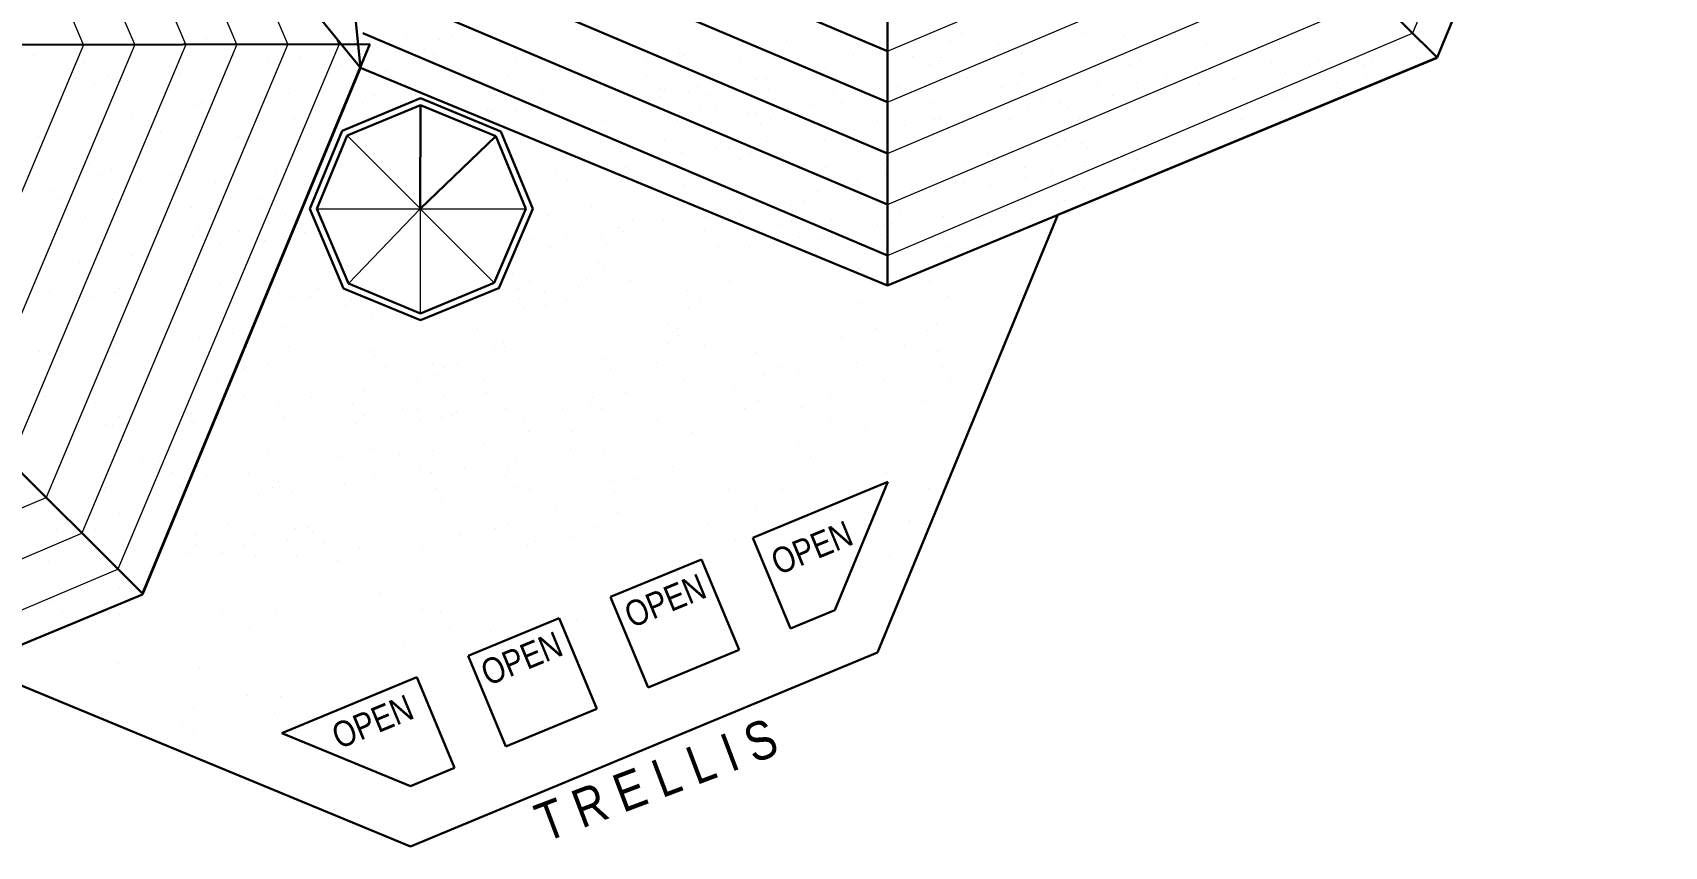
# Model space of a CAD drawing. Header units: inches. Extents: x 12249 to 15396, y 2989 to 4446.
# Drawn here: x 14129.1 to 14510.6, y 3657.1 to 3847.4 of the extents above; entities that cross this region are included whole.
import ezdxf

# ---------------------------------------------------------------- set-up
doc = ezdxf.new("R2010")
doc.units = ezdxf.units.IN
doc.header["$MEASUREMENT"] = 0
doc.layers.add('ROOF LINE', color=7, linetype='Continuous', lineweight=30)
doc.layers.add('ROOFLINE', color=7, linetype='Continuous', lineweight=30)
doc.styles.add('ARCHENTLTD', font='technical.ttf', dxfattribs={"height": 0.1875})

msp = doc.modelspace()

# ---------------------------------------------------------------- linework, layer by layer
at = {"layer": 'ROOF LINE', "color": 93, "lineweight": 9}
for p, q in [((14503.45, 3970.09), (14451.75, 3847.31)), ((14176.85, 3844.69), (14131.89, 3950.31)), ((14164.9, 3844.67), (14123.53, 3941.87)), ((14152.96, 3844.65), (14115.17, 3933.42)), ((14141.01, 3844.62), (14106.81, 3924.97)), ((14329.02, 3843.08), (14418.13, 3880.85)), ((14188.79, 3844.72), (14175.16, 3876.73)), ((14329.02, 3831.14), (14426.54, 3872.46)), ((14329.02, 3819.19), (14434.94, 3864.08)), ((14329.02, 3807.24), (14443.34, 3855.69)), ((14200.74, 3844.74), (14200.16, 3846.1)), ((14329.02, 3795.29), (14451.75, 3847.31)), ((14141.01, 3844.62), (14107.01, 3763.89)), ((14152.96, 3844.65), (14115.42, 3755.5)), ((14164.9, 3844.67), (14123.82, 3747.12)), ((14176.85, 3844.69), (14132.23, 3738.73)), ((14188.79, 3844.72), (14140.63, 3730.35)), ((14200.74, 3844.74), (14149.04, 3721.96)), ((14026.3, 3693.84), (14132.23, 3738.73)), ((14026.3, 3681.9), (14140.63, 3730.35)), ((14026.3, 3669.95), (14149.04, 3721.96))]:
    msp.add_line(p, q, dxfattribs=at)
at = {"layer": 'ROOF LINE'}
for p, q in [((14510.63, 3970.1), (14457.47, 3841.6)), ((14197.96, 3915.61), (14205.78, 3839.22)), ((14205.78, 3839.22), (14157.22, 3898.72)), ((14207.92, 3844.75), (14154.75, 3716.26)), ((14205.78, 3839.22), (14154.77, 3716.02)), ((14205.78, 3839.22), (14329.02, 3788.3)), ((14329.02, 3788.28), (14457.49, 3841.54)), ((14457.47, 3841.6), (14368.84, 3804.82)), ((14201.48, 3824.5), (14219.79, 3832.1)), ((14219.79, 3832.1), (14238.54, 3824.34)), ((14202.63, 3823.35), (14219.79, 3830.47)), ((14219.79, 3830.47), (14237.4, 3823.19)), ((14193.92, 3806.21), (14201.48, 3824.5)), ((14195.54, 3806.21), (14202.63, 3823.35)), ((14237.4, 3823.19), (14244.4, 3806.22)), ((14238.54, 3824.34), (14246.02, 3806.22)), ((14201.78, 3787.61), (14193.91, 3806.21)), ((14202.93, 3788.75), (14195.54, 3806.21)), ((14244.4, 3806.22), (14237.02, 3788.9)), ((14246.03, 3806.22), (14238.19, 3787.83)), ((14368.84, 3804.82), (14326.64, 3702.42)), ((14219.79, 3781.77), (14202.93, 3788.75)), ((14237.02, 3788.9), (14219.79, 3781.77)), ((14219.79, 3780.15), (14201.77, 3787.61)), ((14238.24, 3787.78), (14219.79, 3780.15)), ((14297.46, 3729.26), (14329.04, 3742.35)), ((14329.04, 3742.35), (14316.68, 3712.35)), ((14306.27, 3708.03), (14297.46, 3729.26)), ((14264.22, 3715.43), (14285.46, 3724.24)), ((14285.46, 3724.24), (14294.26, 3703.05)), ((14154.78, 3716), (14026.33, 3662.69)), ((14273.02, 3694.23), (14264.19, 3715.41)), ((14230.95, 3701.68), (14252.2, 3710.49)), ((14252.2, 3710.49), (14261.01, 3689.25)), ((14316.68, 3712.35), (14306.27, 3708.03)), ((14326.64, 3702.42), (14217.45, 3657.1)), ((14239.77, 3680.43), (14230.96, 3701.68)), ((14294.26, 3703.05), (14273.02, 3694.23)), ((14217.45, 3657.1), (14114.99, 3699.45)), ((14187.36, 3683.6), (14218.94, 3696.7)), ((14218.94, 3696.7), (14227.76, 3675.45)), ((14261.01, 3689.25), (14239.77, 3680.43)), ((14217.44, 3671.17), (14187.36, 3683.6)), ((14227.76, 3675.45), (14217.44, 3671.17))]:
    msp.add_line(p, q, dxfattribs=at)
at = {"layer": 'ROOF LINE', "color": 93}
for p, q in [((14347.46, 3951.36), (14457.47, 3841.6)), ((14329.02, 3943.72), (14329.02, 3788.3)), ((14329.02, 3843.08), (14240.15, 3880.74)), ((14329.02, 3831.14), (14231.73, 3872.37)), ((14329.02, 3819.19), (14223.3, 3863.99)), ((14329.02, 3807.24), (14214.88, 3855.61)), ((14329.02, 3795.29), (14206.28, 3847.31)), ((14052.54, 3844.45), (14207.92, 3844.75)), ((14044.75, 3826.01), (14154.75, 3716.26))]:
    msp.add_line(p, q, dxfattribs=at)
at = {"layer": 'ROOF LINE', "color": 5}
for p, q in [((14219.79, 3830.47), (14219.74, 3806.21)), ((14219.74, 3806.21), (14237.4, 3823.19))]:
    msp.add_line(p, q, dxfattribs=at)
at = {"layer": 'ROOF LINE', "color": 5, "lineweight": 9}
for p, q in [((14202.63, 3823.35), (14237.02, 3788.9)), ((14195.54, 3806.21), (14244.4, 3806.21))]:
    msp.add_line(p, q, dxfattribs=at)
at = {"layer": 'ROOF LINE', "color": 4, "lineweight": 9}
for p, q in [((14202.93, 3788.75), (14219.74, 3806.21)), ((14219.74, 3806.21), (14219.74, 3781.77))]:
    msp.add_line(p, q, dxfattribs=at)
at = {"layer": 'ROOFLINE', "color": 7, "linetype": 'Continuous', "lineweight": 25, "ltscale": 100}
for p, q in [((14169.72, 3846.18), (14169.72, 3846.18)), ((14188.77, 3846.73), (14188.77, 3846.73)), ((14216.43, 3846.26), (14216.43, 3846.26)), ((14224.27, 3845.94), (14224.27, 3845.94)), ((14227.14, 3846.54), (14227.14, 3846.54)), ((14346.32, 3847.22), (14346.32, 3847.22)), ((14375.3, 3847.27), (14375.3, 3847.27)), ((14384.28, 3846.88), (14384.28, 3846.88)), ((14423.54, 3847.38), (14423.54, 3847.38)), ((14176.05, 3842.15), (14176.05, 3842.15)), ((14203.9, 3843.26), (14203.9, 3843.26)), ((14220.71, 3843.47), (14220.71, 3843.47)), ((14222.76, 3842.23), (14222.76, 3842.23)), ((14280.46, 3842.53), (14280.46, 3842.53)), ((14281.62, 3842.15), (14281.62, 3842.15)), ((14305.39, 3845.61), (14305.39, 3845.61)), ((14342.73, 3842.98), (14342.73, 3842.98)), ((14343.76, 3845.42), (14343.76, 3845.42)), ((14354.93, 3844.59), (14354.93, 3844.59)), ((14356.09, 3843.6), (14356.09, 3843.6)), ((14360.29, 3842.57), (14360.29, 3842.57)), ((14403.63, 3845.01), (14403.63, 3845.01)), ((14406.39, 3842.47), (14406.39, 3842.47)), ((14416.11, 3843.08), (14416.11, 3843.08)), ((14129.33, 3842.06), (14129.33, 3842.06)), ((14141.22, 3840.48), (14141.22, 3840.48)), ((14183.9, 3840.63), (14183.9, 3840.63)), ((14191.7, 3841.66), (14191.7, 3841.66)), ((14201.24, 3839.97), (14201.24, 3839.97)), ((14211.64, 3838.44), (14211.64, 3838.44)), ((14223.47, 3840.94), (14223.47, 3840.94)), ((14225.67, 3838.54), (14225.67, 3838.54)), ((14242.14, 3840.79), (14242.14, 3840.79)), ((14252.28, 3838.82), (14252.28, 3838.82)), ((14272.65, 3841.5), (14272.65, 3841.5)), ((14280.51, 3840.6), (14280.51, 3840.6)), ((14294.45, 3840.79), (14294.45, 3840.79)), ((14311.67, 3839.15), (14311.67, 3839.15)), ((14314.55, 3839.27), (14314.55, 3839.27)), ((14321.03, 3842.06), (14321.03, 3842.06)), ((14334.93, 3841.95), (14334.93, 3841.95)), ((14338.89, 3839.97), (14338.89, 3839.97)), ((14341.16, 3840.87), (14341.16, 3840.87)), ((14341.64, 3841.63), (14341.64, 3841.63)), ((14344.4, 3839.1), (14344.4, 3839.1)), ((14352.19, 3840.61), (14352.19, 3840.61)), ((14380.98, 3839.82), (14380.98, 3839.82)), ((14385.6, 3840.06), (14385.6, 3840.06)), ((14387.87, 3840.96), (14387.87, 3840.96)), ((14391.45, 3841.11), (14391.45, 3841.11)), ((14401.03, 3839.23), (14401.03, 3839.23)), ((14418.87, 3840.55), (14418.87, 3840.55)), ((14427.69, 3839.9), (14427.69, 3839.9)), ((14429.82, 3840.93), (14429.82, 3840.93)), ((14432.31, 3840.14), (14432.31, 3840.14)), ((14434.58, 3841.04), (14434.58, 3841.04)), ((14440.3, 3839.73), (14440.3, 3839.73)), ((14442.43, 3840.72), (14442.43, 3840.72)), ((14143.52, 3835.31), (14143.52, 3835.31)), ((14146.79, 3837.27), (14146.79, 3837.27)), ((14151.33, 3836.34), (14151.33, 3836.34)), ((14163.52, 3837.95), (14163.52, 3837.95)), ((14185.16, 3837.08), (14185.16, 3837.08)), ((14204.01, 3837.43), (14204.01, 3837.43)), ((14214.41, 3835.9), (14214.41, 3835.9)), ((14215.96, 3835.42), (14215.96, 3835.42)), ((14232.28, 3836.18), (14232.28, 3836.18)), ((14237.96, 3834.75), (14237.96, 3834.75)), ((14240.09, 3837.21), (14240.09, 3837.21)), ((14272.55, 3837.11), (14272.55, 3837.11)), ((14275.72, 3834.47), (14275.72, 3834.47)), ((14284.67, 3834.83), (14284.67, 3834.83)), ((14298.46, 3836.59), (14298.46, 3836.59)), ((14300.77, 3836.76), (14300.77, 3836.76)), ((14302.36, 3837.67), (14302.36, 3837.67)), ((14331.38, 3834.92), (14331.38, 3834.92)), ((14347.48, 3836.84), (14347.48, 3836.84)), ((14355.55, 3834.51), (14355.55, 3834.51)), ((14359.37, 3835.26), (14359.37, 3835.26)), ((14360.52, 3837.77), (14360.52, 3837.77)), ((14378.09, 3835), (14378.09, 3835)), ((14387.3, 3835.79), (14387.3, 3835.79)), ((14394.2, 3836.93), (14394.2, 3836.93)), ((14402.05, 3835.41), (14402.05, 3835.41)), ((14409.86, 3836.43), (14409.86, 3836.43)), ((14419.39, 3834.75), (14419.39, 3834.75)), ((14422.05, 3838.04), (14422.05, 3838.04)), ((14434.02, 3835.87), (14434.02, 3835.87)), ((14440.91, 3837.01), (14440.91, 3837.01)), ((14168.54, 3831.2), (14168.54, 3831.2)), ((14188.99, 3833.25), (14188.99, 3833.25)), ((14206.11, 3830.79), (14206.11, 3830.79)), ((14209.05, 3832.66), (14209.05, 3832.66)), ((14218.73, 3832.88), (14218.73, 3832.88)), ((14235.71, 3833.33), (14235.71, 3833.33)), ((14237.4, 3832.73), (14237.4, 3832.73)), ((14247.53, 3830.76), (14247.53, 3830.76)), ((14248.32, 3833.16), (14248.32, 3833.16)), ((14267.91, 3833.44), (14267.91, 3833.44)), ((14275.77, 3832.55), (14275.77, 3832.55)), ((14276.87, 3834.09), (14276.87, 3834.09)), ((14282.42, 3833.42), (14282.42, 3833.42)), ((14286.69, 3832.98), (14286.69, 3832.98)), ((14301.23, 3834.06), (14301.23, 3834.06)), ((14316.28, 3834.01), (14316.28, 3834.01)), ((14318.31, 3831.04), (14318.31, 3831.04)), ((14325.67, 3831.54), (14325.67, 3831.54)), ((14327.2, 3834.44), (14327.2, 3834.44)), ((14329.13, 3833.5), (14329.13, 3833.5)), ((14336.89, 3833.57), (14336.89, 3833.57)), ((14339.66, 3831.04), (14339.66, 3831.04)), ((14364.94, 3832.05), (14364.94, 3832.05)), ((14369.48, 3831.12), (14369.48, 3831.12)), ((14381.67, 3832.72), (14381.67, 3832.72)), ((14403.31, 3831.86), (14403.31, 3831.86)), ((14422.16, 3832.21), (14422.16, 3832.21)), ((14152.1, 3827.56), (14152.1, 3827.56)), ((14166.85, 3830.29), (14166.85, 3830.29)), ((14187.46, 3829.86), (14187.46, 3829.86)), ((14190.22, 3827.32), (14190.22, 3827.32)), ((14195.32, 3829.22), (14195.32, 3829.22)), ((14198.82, 3827.64), (14198.82, 3827.64)), ((14235.34, 3829.15), (14235.34, 3829.15)), ((14236.52, 3828.98), (14236.52, 3828.98)), ((14242.03, 3829.3), (14242.03, 3829.3)), ((14285.16, 3830.08), (14285.16, 3830.08)), ((14288.74, 3829.39), (14288.74, 3829.39)), ((14296.55, 3828.47), (14296.55, 3828.47)), ((14298.31, 3828.41), (14298.31, 3828.41)), ((14301.69, 3827.23), (14301.69, 3827.23)), ((14306.12, 3829.44), (14306.12, 3829.44)), ((14310.99, 3830.43), (14310.99, 3830.43)), ((14326.64, 3826.86), (14326.64, 3826.86)), ((14340.06, 3827.04), (14340.06, 3827.04)), ((14341.3, 3827.41), (14341.3, 3827.41)), ((14357.45, 3827.14), (14357.45, 3827.14)), ((14361.67, 3830.09), (14361.67, 3830.09)), ((14371.02, 3829.92), (14371.02, 3829.92)), ((14373.35, 3826.95), (14373.35, 3826.95)), ((14373.78, 3827.38), (14373.78, 3827.38)), ((14380.57, 3828.5), (14380.57, 3828.5)), ((14411.73, 3827.05), (14411.73, 3827.05)), ((14130.49, 3823.06), (14130.49, 3823.06)), ((14156.15, 3826.8), (14156.15, 3826.8)), ((14158.91, 3824.27), (14158.91, 3824.27)), ((14167.07, 3823.2), (14167.07, 3823.2)), ((14177.2, 3823.14), (14177.2, 3823.14)), ((14233.21, 3826.69), (14233.21, 3826.69)), ((14262.43, 3826.72), (14262.43, 3826.72)), ((14277.94, 3825.73), (14277.94, 3825.73)), ((14279.92, 3826.78), (14279.92, 3826.78)), ((14299.31, 3825.93), (14299.31, 3825.93)), ((14321.3, 3824.78), (14321.3, 3824.78)), ((14329.1, 3825.8), (14329.1, 3825.8)), ((14332.85, 3825.77), (14332.85, 3825.77)), ((14371.22, 3825.59), (14371.22, 3825.59)), ((14276.83, 3822.17), (14276.83, 3822.17)), ((14280.92, 3819.46), (14280.92, 3819.46)), ((14288.73, 3820.49), (14288.73, 3820.49)), ((14291.8, 3820.41), (14291.8, 3820.41)), ((14300.92, 3822.09), (14300.92, 3822.09)), ((14314.28, 3822.1), (14314.28, 3822.1)), ((14321.91, 3820.95), (14321.91, 3820.95)), ((14323.54, 3822.25), (14323.54, 3822.25)), ((14368.62, 3821.03), (14368.62, 3821.03)), ((14370.26, 3822.34), (14370.26, 3822.34)), ((14374.3, 3821.58), (14374.3, 3821.58)), ((14375.83, 3820.44), (14375.83, 3820.44)), ((14142.37, 3816.69), (14142.37, 3816.69)), ((14147.51, 3815.45), (14147.51, 3815.45)), ((14257.68, 3818.67), (14257.68, 3818.67)), ((14267.69, 3815.81), (14267.69, 3815.81)), ((14294.57, 3817.88), (14294.57, 3817.88)), ((14296.94, 3819.17), (14296.94, 3819.17)), ((14306.34, 3816.71), (14306.34, 3816.71)), ((14314.4, 3815.89), (14314.4, 3815.89)), ((14325.92, 3816.75), (14325.92, 3816.75)), ((14328.23, 3816.92), (14328.23, 3816.92)), ((14335.32, 3818.98), (14335.32, 3818.98)), ((14344.71, 3816.52), (14344.71, 3816.52)), ((14352.71, 3819.08), (14352.71, 3819.08)), ((14361.11, 3815.98), (14361.11, 3815.98)), ((14374.94, 3817), (14374.94, 3817)), ((14375.05, 3816.14), (14375.05, 3816.14)), ((14377.07, 3819.05), (14377.07, 3819.05)), ((14385.22, 3817.98), (14385.22, 3817.98)), ((14386.83, 3815.42), (14386.83, 3815.42)), ((14387.24, 3817.75), (14387.24, 3817.75)), ((14145.13, 3814.16), (14145.13, 3814.16)), ((14154.29, 3813.17), (14154.29, 3813.17)), ((14162.1, 3814.2), (14162.1, 3814.2)), ((14162.15, 3812.27), (14162.15, 3812.27)), ((14163.25, 3813.82), (14163.25, 3813.82)), ((14171.96, 3812.31), (14171.96, 3812.31)), ((14185.88, 3815.27), (14185.88, 3815.27)), ((14251.45, 3815.3), (14251.45, 3815.3)), ((14254.22, 3812.77), (14254.22, 3812.77)), ((14274.01, 3811.78), (14274.01, 3811.78)), ((14281.46, 3811.7), (14281.46, 3811.7)), ((14312.36, 3813.98), (14312.36, 3813.98)), ((14320.72, 3811.86), (14320.72, 3811.86)), ((14321.97, 3813.16), (14321.97, 3813.16)), ((14328.69, 3814.22), (14328.69, 3814.22)), ((14346.86, 3812.43), (14346.86, 3812.43)), ((14353.13, 3811.71), (14353.13, 3811.71)), ((14361.24, 3813.66), (14361.24, 3813.66)), ((14367.24, 3815.11), (14367.24, 3815.11)), ((14367.44, 3811.95), (14367.44, 3811.95)), ((14372.38, 3813.46), (14372.38, 3813.46)), ((14133.92, 3810.49), (14133.92, 3810.49)), ((14135.12, 3808.53), (14135.12, 3808.53)), ((14147.73, 3808.36), (14147.73, 3808.36)), ((14181.83, 3808.62), (14181.83, 3808.62)), ((14186.1, 3808.18), (14186.1, 3808.18)), ((14262.94, 3807.75), (14262.94, 3807.75)), ((14309.65, 3807.84), (14309.65, 3807.84)), ((14312.62, 3810.25), (14312.62, 3810.25)), ((14326.86, 3809.8), (14326.86, 3809.8)), ((14329.21, 3808.42), (14329.21, 3808.42)), ((14334.67, 3810.83), (14334.67, 3810.83)), ((14356.37, 3807.92), (14356.37, 3807.92)), ((14370.3, 3808.08), (14370.3, 3808.08)), ((14375.15, 3810.93), (14375.15, 3810.93)), ((14141.45, 3804.5), (14141.45, 3804.5)), ((14160.22, 3804.12), (14160.22, 3804.12)), ((14166.3, 3806.5), (14166.3, 3806.5)), ((14188.16, 3804.59), (14188.16, 3804.59)), ((14246.71, 3807.24), (14246.71, 3807.24)), ((14249.47, 3804.71), (14249.47, 3804.71)), ((14259.73, 3806.67), (14259.73, 3806.67)), ((14286.48, 3804.48), (14286.48, 3804.48)), ((14294.29, 3805.51), (14294.29, 3805.51)), ((14306.49, 3807.12), (14306.49, 3807.12)), ((14307.61, 3805.92), (14307.61, 3805.92)), ((14317.23, 3805.1), (14317.23, 3805.1)), ((14331.97, 3805.88), (14331.97, 3805.88)), ((14342.12, 3804.37), (14342.12, 3804.37)), ((14348.76, 3804.94), (14348.76, 3804.94)), ((14356.49, 3805.6), (14356.49, 3805.6)), ((14356.56, 3805.96), (14356.56, 3805.96)), ((14362.49, 3807.06), (14362.49, 3807.06)), ((14367.64, 3805.4), (14367.64, 3805.4)), ((14368.76, 3807.57), (14368.76, 3807.57)), ((14158.18, 3802.2), (14158.18, 3802.2)), ((14167.79, 3801.39), (14167.79, 3801.39)), ((14177.35, 3800.93), (14177.35, 3800.93)), ((14178.18, 3800.14), (14178.18, 3800.14)), ((14192.68, 3800.66), (14192.68, 3800.66)), ((14253.92, 3800.2), (14253.92, 3800.2)), ((14262.21, 3800.17), (14262.21, 3800.17)), ((14266.11, 3801.8), (14266.11, 3801.8)), ((14267.27, 3800.81), (14267.27, 3800.81)), ((14269.27, 3803.72), (14269.27, 3803.72)), ((14276.71, 3803.64), (14276.71, 3803.64)), ((14286.1, 3801.18), (14286.1, 3801.18)), ((14304.29, 3802.33), (14304.29, 3802.33)), ((14306.56, 3803.23), (14306.56, 3803.23)), ((14315.98, 3803.81), (14315.98, 3803.81)), ((14316.19, 3800.65), (14316.19, 3800.65)), ((14322.12, 3801.74), (14322.12, 3801.74)), ((14326.62, 3802.64), (14326.62, 3802.64)), ((14327.29, 3800.29), (14327.29, 3800.29)), ((14328.38, 3802.25), (14328.38, 3802.25)), ((14329.92, 3802.77), (14329.92, 3802.77)), ((14341.74, 3802.26), (14341.74, 3802.26)), ((14351, 3802.41), (14351, 3802.41)), ((14353.27, 3803.31), (14353.27, 3803.31)), ((14362.69, 3803.89), (14362.69, 3803.89)), ((14365.88, 3803.14), (14365.88, 3803.14)), ((14144.06, 3798.39), (14144.06, 3798.39)), ((14166.54, 3800.09), (14166.54, 3800.09)), ((14172.68, 3798.02), (14172.68, 3798.02)), ((14180.49, 3799.05), (14180.49, 3799.05)), ((14180.95, 3797.6), (14180.95, 3797.6)), ((14183.32, 3798.89), (14183.32, 3798.89)), ((14246.11, 3799.17), (14246.11, 3799.17)), ((14250.07, 3797.19), (14250.07, 3797.19)), ((14263.37, 3797.82), (14263.37, 3797.82)), ((14281.74, 3796.42), (14281.74, 3796.42)), ((14289.55, 3797.45), (14289.55, 3797.45)), ((14296.78, 3797.27), (14296.78, 3797.27)), ((14301.74, 3799.06), (14301.74, 3799.06)), ((14302.63, 3798.32), (14302.63, 3798.32)), ((14308.38, 3799.62), (14308.38, 3799.62)), ((14312.89, 3799.2), (14312.89, 3799.2)), ((14330.06, 3797.76), (14330.06, 3797.76)), ((14333.79, 3796.87), (14333.79, 3796.87)), ((14341.01, 3798.14), (14341.01, 3798.14)), ((14343.5, 3797.36), (14343.5, 3797.36)), ((14359.6, 3799.28), (14359.6, 3799.28)), ((14132.3, 3792.71), (14132.3, 3792.71)), ((14140.11, 3793.74), (14140.11, 3793.74)), ((14152.31, 3795.34), (14152.31, 3795.34)), ((14261.36, 3793.74), (14261.36, 3793.74)), ((14262.52, 3792.75), (14262.52, 3792.75)), ((14241.36, 3791.11), (14241.36, 3791.11)), ((14245.33, 3789.13), (14245.33, 3789.13)), ((14249.17, 3792.14), (14249.17, 3792.14)), ((14258.62, 3789.76), (14258.62, 3789.76)), ((14268.88, 3789.42), (14268.88, 3789.42)), ((14292.04, 3789.21), (14292.04, 3789.21)), ((14297.89, 3790.27), (14297.89, 3790.27)), ((14322.54, 3792.24), (14322.54, 3792.24)), ((14325.31, 3789.7), (14325.31, 3789.7)), ((14336.26, 3790.08), (14336.26, 3790.08)), ((14338.75, 3789.3), (14338.75, 3789.3)), ((14133.09, 3786.97), (14133.09, 3786.97)), ((14142.6, 3785.5), (14142.6, 3785.5)), ((14148.45, 3786.55), (14148.45, 3786.55)), ((14149.32, 3787.48), (14149.32, 3787.48)), ((14173.11, 3788.52), (14173.11, 3788.52)), ((14175.87, 3785.99), (14175.87, 3785.99)), ((14186.82, 3786.36), (14186.82, 3786.36)), ((14189.32, 3785.58), (14189.32, 3785.58)), ((14194, 3785.64), (14194, 3785.64)), ((14196.03, 3787.56), (14196.03, 3787.56)), ((14242.75, 3787.65), (14242.75, 3787.65)), ((14242.87, 3785.33), (14242.87, 3785.33)), ((14248.87, 3786.78), (14248.87, 3786.78)), ((14254.02, 3785.13), (14254.02, 3785.13)), ((14256.68, 3787.81), (14256.68, 3787.81)), ((14282.2, 3787.13), (14282.2, 3787.13)), ((14343.11, 3785.8), (14343.11, 3785.8)), ((14356.67, 3788.58), (14356.67, 3788.58)), ((14359.43, 3786.04), (14359.43, 3786.04)), ((14135.85, 3784.44), (14135.85, 3784.44)), ((14155.65, 3783.45), (14155.65, 3783.45)), ((14163.09, 3783.37), (14163.09, 3783.37)), ((14202.36, 3783.53), (14202.36, 3783.53)), ((14203.61, 3784.83), (14203.61, 3784.83)), ((14208.5, 3781.47), (14208.5, 3781.47)), ((14244.03, 3782.98), (14244.03, 3782.98)), ((14249.07, 3783.62), (14249.07, 3783.62)), ((14256.78, 3782.6), (14256.78, 3782.6)), ((14282.4, 3782.8), (14282.4, 3782.8)), ((14284.96, 3784.6), (14284.96, 3784.6)), ((14313.56, 3781.34), (14313.56, 3781.34)), ((14322.92, 3784.26), (14322.92, 3784.26)), ((14334.02, 3783.39), (14334.02, 3783.39)), ((14354.08, 3782.8), (14354.08, 3782.8)), ((14188.12, 3778.79), (14188.12, 3778.79)), ((14217.43, 3779.59), (14217.43, 3779.59)), ((14233.09, 3778.16), (14233.09, 3778.16)), ((14277.45, 3779.07), (14277.45, 3779.07)), ((14279.8, 3778.25), (14279.8, 3778.25)), ((14326.51, 3778.33), (14326.51, 3778.33)), ((14338.36, 3777.75), (14338.36, 3777.75)), ((14340.35, 3779.36), (14340.35, 3779.36)), ((14147.75, 3773.47), (14147.75, 3773.47)), ((14168.12, 3776.15), (14168.12, 3776.15)), ((14175.93, 3777.18), (14175.93, 3777.18)), ((14188.92, 3774.03), (14188.92, 3774.03)), ((14237.11, 3773.96), (14237.11, 3773.96)), ((14239.29, 3774.93), (14239.29, 3774.93)), ((14239.41, 3774.13), (14239.41, 3774.13)), ((14277.66, 3774.74), (14277.66, 3774.74)), ((14280.22, 3776.54), (14280.22, 3776.54)), ((14286.13, 3774.22), (14286.13, 3774.22)), ((14318.17, 3776.2), (14318.17, 3776.2)), ((14332.84, 3774.3), (14332.84, 3774.3)), ((14348.5, 3773.81), (14348.5, 3773.81)), ((14357.44, 3776.7), (14357.44, 3776.7)), ((14130.78, 3772.82), (14130.78, 3772.82)), ((14135.55, 3771.86), (14135.55, 3771.86)), ((14148.9, 3772.48), (14148.9, 3772.48)), ((14168.74, 3772.48), (14168.74, 3772.48)), ((14184.27, 3769.99), (14184.27, 3769.99)), ((14208, 3772.99), (14208, 3772.99)), ((14208.93, 3771.96), (14208.93, 3771.96)), ((14222.64, 3769.81), (14222.64, 3769.81)), ((14228.34, 3770.1), (14228.34, 3770.1)), ((14239.87, 3771.43), (14239.87, 3771.43)), ((14263.15, 3771.27), (14263.15, 3771.27)), ((14275.06, 3770.19), (14275.06, 3770.19)), ((14298.01, 3772.64), (14298.01, 3772.64)), ((14320.32, 3770.1), (14320.32, 3770.1)), ((14321.77, 3770.27), (14321.77, 3770.27)), ((14340.69, 3772.78), (14340.69, 3772.78)), ((14131.71, 3768.86), (14131.71, 3768.86)), ((14145.01, 3769.49), (14145.01, 3769.49)), ((14172.33, 3766.56), (14172.33, 3766.56)), ((14178.42, 3768.94), (14178.42, 3768.94)), ((14211.69, 3769.43), (14211.69, 3769.43)), ((14219.04, 3766.64), (14219.04, 3766.64)), ((14223.8, 3767.46), (14223.8, 3767.46)), ((14225.13, 3769.03), (14225.13, 3769.03)), ((14226.89, 3766.32), (14226.89, 3766.32)), ((14232.36, 3765.91), (14232.36, 3765.91)), ((14234.67, 3766.07), (14234.67, 3766.07)), ((14264.32, 3768.92), (14264.32, 3768.92)), ((14281.38, 3766.16), (14281.38, 3766.16)), ((14300.31, 3767.47), (14300.31, 3767.47)), ((14303.58, 3769.42), (14303.58, 3769.42)), ((14308.12, 3768.49), (14308.12, 3768.49)), ((14328.09, 3766.24), (14328.09, 3766.24)), ((14341.95, 3769.24), (14341.95, 3769.24)), ((14131.95, 3762.44), (14131.95, 3762.44)), ((14178.66, 3762.53), (14178.66, 3762.53)), ((14194.32, 3762.04), (14194.32, 3762.04)), ((14206.51, 3763.64), (14206.51, 3763.64)), ((14225.37, 3762.61), (14225.37, 3762.61)), ((14235.13, 3763.37), (14235.13, 3763.37)), ((14259.94, 3762.15), (14259.94, 3762.15)), ((14267.75, 3763.18), (14267.75, 3763.18)), ((14279.94, 3764.78), (14279.94, 3764.78)), ((14293.27, 3764.58), (14293.27, 3764.58)), ((14315.57, 3762.04), (14315.57, 3762.04)), ((14335.95, 3764.72), (14335.95, 3764.72)), ((14343.75, 3765.75), (14343.75, 3765.75)), ((14143.83, 3760.86), (14143.83, 3760.86)), ((14163.83, 3758.8), (14163.83, 3758.8)), ((14166.14, 3758.32), (14166.14, 3758.32)), ((14186.51, 3761.01), (14186.51, 3761.01)), ((14203.85, 3760.35), (14203.85, 3760.35)), ((14215.47, 3759.54), (14215.47, 3759.54)), ((14219.06, 3759.4), (14219.06, 3759.4)), ((14228.28, 3758.92), (14228.28, 3758.92)), ((14239.56, 3759.47), (14239.56, 3759.47)), ((14252.92, 3759.47), (14252.92, 3759.47)), ((14259.57, 3760.86), (14259.57, 3760.86)), ((14262.19, 3759.63), (14262.19, 3759.63)), ((14295.57, 3759.41), (14295.57, 3759.41)), ((14298.83, 3761.36), (14298.83, 3761.36)), ((14303.38, 3760.44), (14303.38, 3760.44)), ((14308.9, 3759.71), (14308.9, 3759.71)), ((14312.94, 3758.96), (14312.94, 3758.96)), ((14337.2, 3761.18), (14337.2, 3761.18)), ((14146.13, 3755.69), (14146.13, 3755.69)), ((14147.66, 3755.63), (14147.66, 3755.63)), ((14149.4, 3757.65), (14149.4, 3757.65)), ((14153.94, 3756.72), (14153.94, 3756.72)), ((14164.04, 3754.47), (14164.04, 3754.47)), ((14166.31, 3756.56), (14166.31, 3756.56)), ((14166.6, 3756.27), (14166.6, 3756.27)), ((14187.77, 3757.46), (14187.77, 3757.46)), ((14204.55, 3755.93), (14204.55, 3755.93)), ((14206.62, 3757.81), (14206.62, 3757.81)), ((14219.56, 3756.84), (14219.56, 3756.84)), ((14224.74, 3757.47), (14224.74, 3757.47)), ((14227.37, 3757.86), (14227.37, 3757.86)), ((14243.82, 3756.43), (14243.82, 3756.43)), ((14263, 3755.12), (14263, 3755.12)), ((14275.19, 3756.73), (14275.19, 3756.73)), ((14315.71, 3756.42), (14315.71, 3756.42)), ((14323.86, 3755.36), (14323.86, 3755.36)), ((14150.42, 3753.1), (14150.42, 3753.1)), ((14210.73, 3751.48), (14210.73, 3751.48)), ((14234.82, 3751.41), (14234.82, 3751.41)), ((14244.98, 3754.08), (14244.98, 3754.08)), ((14248.18, 3751.41), (14248.18, 3751.41)), ((14255.19, 3754.09), (14255.19, 3754.09)), ((14257.44, 3751.57), (14257.44, 3751.57)), ((14283.35, 3753.9), (14283.35, 3753.9)), ((14304.15, 3751.65), (14304.15, 3751.65)), ((14308.2, 3750.9), (14308.2, 3750.9)), ((14137.4, 3748.92), (14137.4, 3748.92)), ((14154.72, 3747.94), (14154.72, 3747.94)), ((14158.76, 3747.18), (14158.76, 3747.18)), ((14161.44, 3749.92), (14161.44, 3749.92)), ((14184.11, 3749), (14184.11, 3749)), ((14201.43, 3748.02), (14201.43, 3748.02)), ((14208.15, 3750), (14208.15, 3750)), ((14214.82, 3748.78), (14214.82, 3748.78)), ((14222.62, 3749.8), (14222.62, 3749.8)), ((14242.33, 3747.08), (14242.33, 3747.08)), ((14254.86, 3750.09), (14254.86, 3750.09)), ((14262.7, 3749.77), (14262.7, 3749.77)), ((14310.96, 3748.37), (14310.96, 3748.37)), ((14319.12, 3747.3), (14319.12, 3747.3)), ((14161.53, 3744.65), (14161.53, 3744.65)), ((14167.76, 3745.89), (14167.76, 3745.89)), ((14169.68, 3743.58), (14169.68, 3743.58)), ((14179.65, 3744.31), (14179.65, 3744.31)), ((14208.95, 3744.08), (14208.95, 3744.08)), ((14214.47, 3745.97), (14214.47, 3745.97)), ((14219.67, 3745.86), (14219.67, 3745.86)), ((14222.33, 3744.45), (14222.33, 3744.45)), ((14230.13, 3745.48), (14230.13, 3745.48)), ((14239.67, 3743.79), (14239.67, 3743.79)), ((14240.23, 3746.02), (14240.23, 3746.02)), ((14261.19, 3746.06), (14261.19, 3746.06)), ((14267.85, 3745.79), (14267.85, 3745.79)), ((14270.62, 3743.26), (14270.62, 3743.26)), ((14278.6, 3745.84), (14278.6, 3745.84)), ((14328.76, 3744.47), (14328.76, 3744.47)), ((14129.17, 3742.12), (14129.17, 3742.12)), ((14145.95, 3740.59), (14145.95, 3740.59)), ((14146.08, 3741.04), (14146.08, 3741.04)), ((14163.47, 3741.14), (14163.47, 3741.14)), ((14181.95, 3739.14), (14181.95, 3739.14)), ((14185.21, 3741.09), (14185.21, 3741.09)), ((14186.59, 3742.5), (14186.59, 3742.5)), ((14189.76, 3740.16), (14189.76, 3740.16)), ((14201.95, 3741.77), (14201.95, 3741.77)), ((14223.59, 3740.91), (14223.59, 3740.91)), ((14242.44, 3741.26), (14242.44, 3741.26)), ((14245.2, 3740.6), (14245.2, 3740.6)), ((14264.1, 3742.37), (14264.1, 3742.37)), ((14265.26, 3740.02), (14265.26, 3740.02)), ((14291.92, 3740.69), (14291.92, 3740.69)), ((14304.52, 3740.52), (14304.52, 3740.52)), ((14338.63, 3740.77), (14338.63, 3740.77)), ((14161.58, 3736.45), (14161.58, 3736.45)), ((14224.75, 3738.56), (14224.75, 3738.56)), ((14251.53, 3736.57), (14251.53, 3736.57)), ((14263.11, 3737.73), (14263.11, 3737.73)), ((14298.24, 3736.66), (14298.24, 3736.66)), ((14141.57, 3733.82), (14141.57, 3733.82)), ((14149.38, 3734.85), (14149.38, 3734.85)), ((14174.58, 3732.69), (14174.58, 3732.69)), ((14193.26, 3731.75), (14193.26, 3731.75)), ((14237.25, 3731.46), (14237.25, 3731.46)), ((14240.46, 3732.54), (14240.46, 3732.54)), ((14260.51, 3731.96), (14260.51, 3731.96)), ((14265.87, 3735.2), (14265.87, 3735.2)), ((14287.17, 3732.63), (14287.17, 3732.63)), ((14299.78, 3732.46), (14299.78, 3732.46)), ((14333.88, 3732.71), (14333.88, 3732.71)), ((14334.15, 3733.08), (14334.15, 3733.08)), ((14338.15, 3732.28), (14338.15, 3732.28)), ((14134.56, 3731.14), (14134.56, 3731.14)), ((14137.73, 3728.91), (14137.73, 3728.91)), ((14143.82, 3731.29), (14143.82, 3731.29)), ((14150.34, 3728.74), (14150.34, 3728.74)), ((14167.13, 3729.98), (14167.13, 3729.98)), ((14167.26, 3727.66), (14167.26, 3727.66)), ((14173.26, 3729.11), (14173.26, 3729.11)), ((14181.07, 3730.14), (14181.07, 3730.14)), ((14184.45, 3729), (14184.45, 3729)), ((14188.71, 3728.56), (14188.71, 3728.56)), ((14190.53, 3731.38), (14190.53, 3731.38)), ((14194.58, 3730.63), (14194.58, 3730.63)), ((14197.34, 3728.09), (14197.34, 3728.09)), ((14220, 3730.5), (14220, 3730.5)), ((14229.23, 3730.02), (14229.23, 3730.02)), ((14231.16, 3729.08), (14231.16, 3729.08)), ((14246.78, 3728.51), (14246.78, 3728.51)), ((14255.49, 3729.3), (14255.49, 3729.3)), ((14293.5, 3728.6), (14293.5, 3728.6)), ((14140.69, 3724.82), (14140.69, 3724.82)), ((14144.06, 3724.88), (14144.06, 3724.88)), ((14152.88, 3726.43), (14152.88, 3726.43)), ((14164.98, 3725.57), (14164.98, 3725.57)), ((14173.46, 3725.95), (14173.46, 3725.95)), ((14178.4, 3727.46), (14178.4, 3727.46)), ((14181.17, 3724.92), (14181.17, 3724.92)), ((14190.77, 3724.97), (14190.77, 3724.97)), ((14200.34, 3723.99), (14200.34, 3723.99)), ((14205.5, 3727.03), (14205.5, 3727.03)), ((14208.15, 3725.02), (14208.15, 3725.02)), ((14220.34, 3726.62), (14220.34, 3726.62)), ((14244.76, 3727.53), (14244.76, 3727.53)), ((14329.4, 3725.03), (14329.4, 3725.03)), ((14132.88, 3723.8), (14132.88, 3723.8)), ((14179.97, 3721.31), (14179.97, 3721.31)), ((14149.49, 3717.46), (14149.49, 3717.46)), ((14133.31, 3714.29), (14133.31, 3714.29)), ((14152.25, 3714.93), (14152.25, 3714.93)), ((14173.55, 3712.35), (14173.55, 3712.35)), ((14187.54, 3713.6), (14187.54, 3713.6)), ((14210.39, 3716.14), (14210.39, 3716.14)), ((14220.26, 3712.44), (14220.26, 3712.44)), ((14265.04, 3713.46), (14265.04, 3713.46)), ((14136.08, 3711.76), (14136.08, 3711.76)), ((14146.9, 3711.69), (14146.9, 3711.69)), ((14147.03, 3712.14), (14147.03, 3712.14)), ((14149.52, 3711.36), (14149.52, 3711.36)), ((14186.16, 3712.19), (14186.16, 3712.19)), ((14224.53, 3712), (14224.53, 3712)), ((14256.16, 3710.07), (14256.16, 3710.07)), ((14133.16, 3708.24), (14133.16, 3708.24)), ((14179.88, 3708.33), (14179.88, 3708.33)), ((14215.78, 3704.75), (14215.78, 3704.75)), ((14226.59, 3708.41), (14226.59, 3708.41)), ((14236.16, 3707.43), (14236.16, 3707.43)), ((14243.96, 3708.46), (14243.96, 3708.46)), ((14149.13, 3699.8), (14149.13, 3699.8)), ((14168.2, 3698.76), (14168.2, 3698.76)), ((14132.53, 3692.33), (14132.53, 3692.33)), ((14179.25, 3692.42), (14179.25, 3692.42)), ((14187.09, 3692.1), (14187.09, 3692.1)), ((14146.71, 3686.78), (14146.71, 3686.78)), ((14154.52, 3687.81), (14154.52, 3687.81)), ((14164.06, 3686.12), (14164.06, 3686.12)), ((14166.71, 3689.41), (14166.71, 3689.41)), ((14185.57, 3688.39), (14185.57, 3688.39)), ((14166.82, 3683.59), (14166.82, 3683.59)), ((14188.48, 3684.69), (14188.48, 3684.69))]:
    msp.add_line(p, q, dxfattribs=at)

# ---------------------------------------------------------------- texts
at = {"layer": 'ROOFLINE', "color": 7, "linetype": 'Continuous', "lineweight": 5, "char_height": 6, "attachment_point": 5, "rotation": 22.4511, "style": 'ARCHENTLTD'}
for insert in [(14315.12, 3717.68), (14280.83, 3705.29), (14247.26, 3691.77), (14212.41, 3676.98)]:
    msp.add_mtext('OPEN\\P\\P  ', dxfattribs=dict(at, insert=insert))
at = {"layer": 'ROOFLINE', "color": 7, "linetype": 'Continuous', "lineweight": 30, "ltscale": 1.5, "insert": (14274.95, 3672.59), "char_height": 9, "attachment_point": 5, "rotation": 20.7129, "style": 'ARCHENTLTD'}
msp.add_mtext('T R E L L I S  ', dxfattribs=at)

doc.saveas('drawing.dxf')
